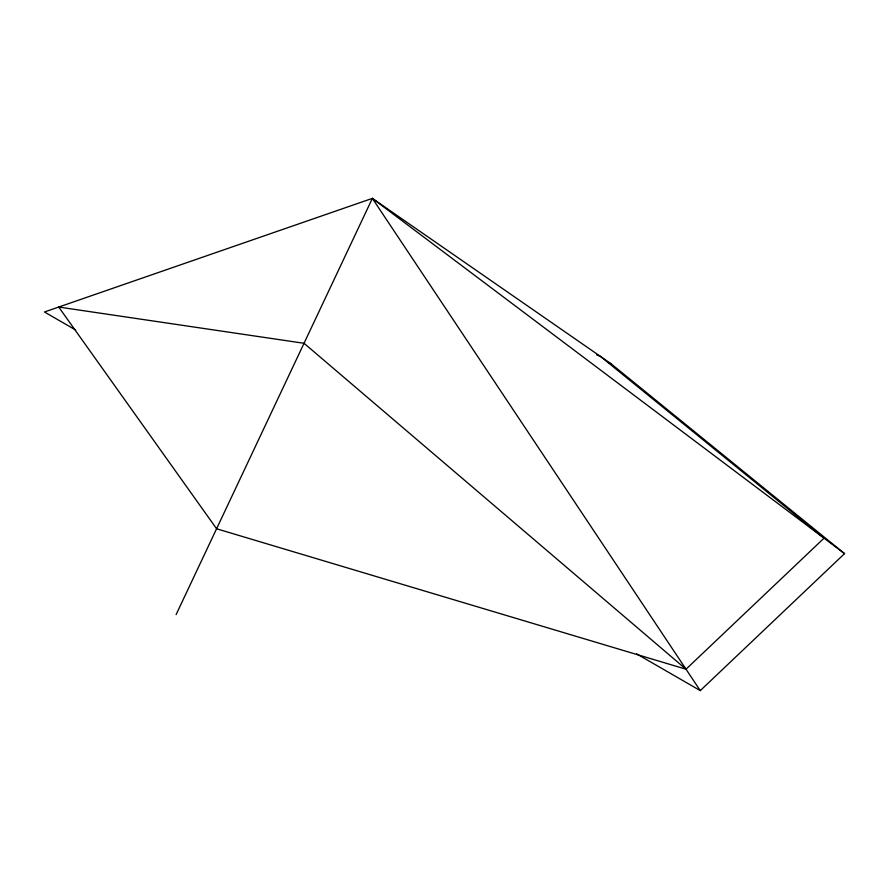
<?xml version="1.0" encoding="UTF-8"?>
<svg xmlns="http://www.w3.org/2000/svg" width="889" height="889" viewBox="0 0 889 889"><rect width="100%" height="100%" fill="white"/><g stroke="black" fill="none" stroke-linecap="round" stroke-linejoin="round"><path stroke-width="1.33" d="M176.111 614.599L372.358 198.38L610.843 363.612L844.55 553.625L700.276 690.62L636.591 653.848M686.019 669.217L304.038 343.287L58.707 307.038L216.583 528.766L686.019 669.217L824.025 538.178L600.475 356.433L596.63 354.855M844.55 553.625L372.358 198.38L44.45 311.983L75.687 330.019M608.276 362.568L610.843 363.612M372.358 198.38L700.276 690.62"/></g></svg>
